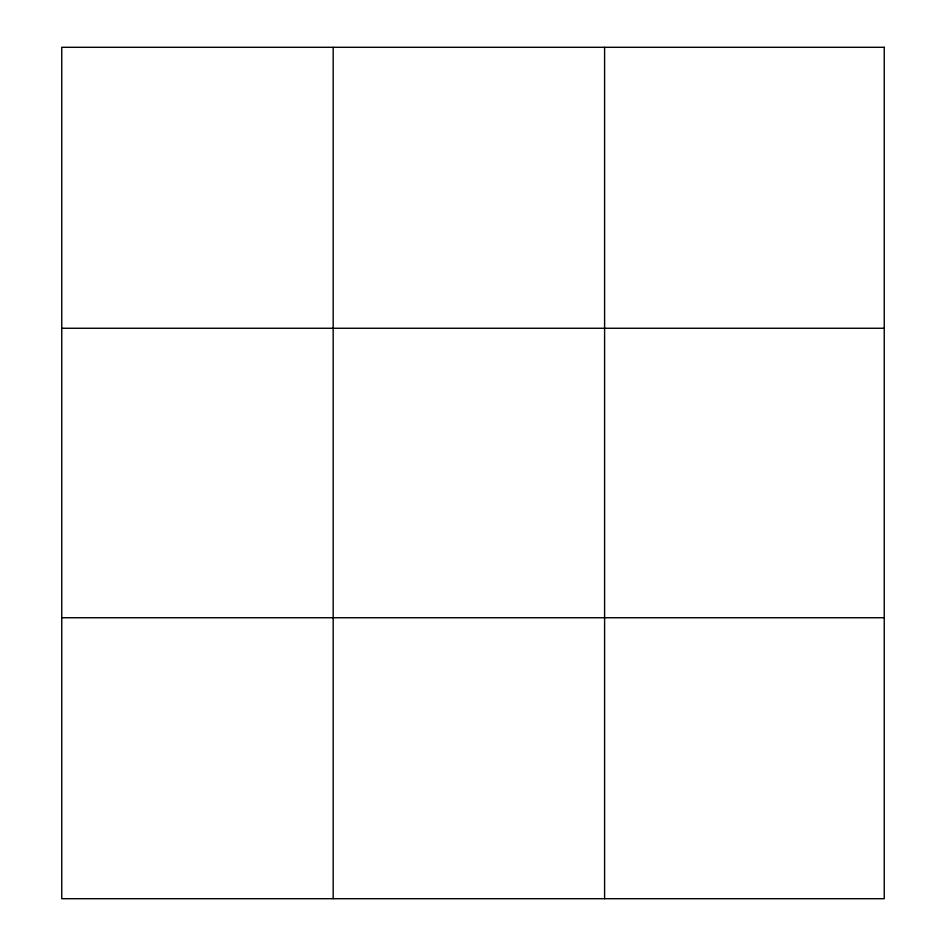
<?xml version="1.0" encoding="UTF-8"?>
<svg xmlns="http://www.w3.org/2000/svg" width="946" height="946" viewBox="0 0 946 946"><rect width="100%" height="100%" fill="white"/><g stroke="black" fill="none" stroke-linecap="round" stroke-linejoin="round"><path stroke-width="1.42" d="M333.169 898.7L333.169 47.3M604.6 898.7L604.6 47.3M61.75 328.262L884.25 328.262M61.75 617.738L884.25 617.738M884.25 47.3L884.25 898.7L61.75 898.7L61.75 47.3L884.25 47.3"/></g></svg>
